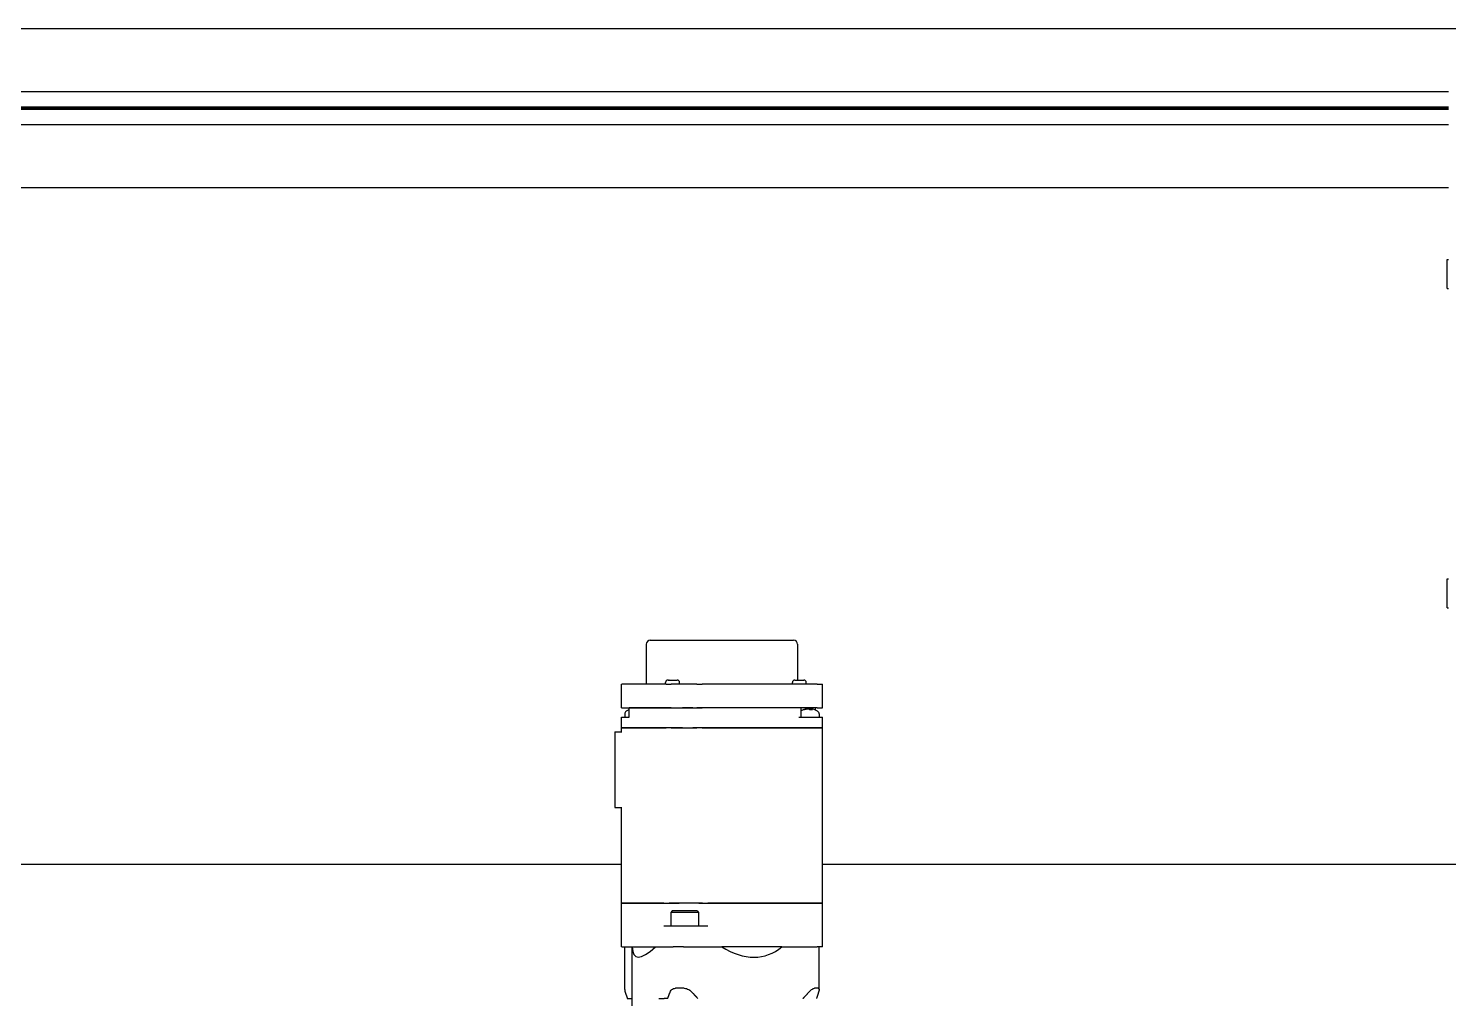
# Model space of a CAD drawing. Header units: millimetres. Extents: x 0 to 7722, y 0 to 5460.
# Drawn here: x 1535.2 to 1892, y 2291.2 to 2534.9 of the extents above; entities that cross this region are included whole.
import ezdxf

# ---------------------------------------------------------------- set-up
doc = ezdxf.new("R2010")
doc.units = ezdxf.units.MM
doc.header["$LTSCALE"] = 5
doc.layers.get('0').update_dxf_attribs({"linetype": 'CONTINUOUS'})

msp = doc.modelspace()

# ---------------------------------------------------------------- linework, layer by layer
for p, q in [((1200.431, 2534.894), (1896.418, 2534.894)), ((1200.431, 2519.044), (1891.981, 2519.044)), ((1200.431, 2515.199), (1891.981, 2515.199)), ((1200.431, 2514.894), (1891.981, 2514.894)), ((1200.431, 2514.589), (1891.981, 2514.589)), ((1200.431, 2510.744), (1891.981, 2510.744)), ((1200.431, 2494.894), (1891.981, 2494.894)), ((1891.631, 2469.563), (1891.631, 2476.863)), ((1891.631, 2476.863), (1891.981, 2476.863)), ((1891.631, 2469.563), (1891.981, 2469.563)), ((1891.631, 2389.36), (1891.631, 2396.66)), ((1891.631, 2396.66), (1891.981, 2396.66)), ((1891.631, 2389.36), (1891.981, 2389.36)), ((1690.408, 2380.211), (1690.408, 2370.211)), ((1691.408, 2381.211), (1727.408, 2381.211)), ((1728.408, 2380.211), (1728.408, 2371.211)), ((1684.153, 2370.211), (1684.285, 2370.211)), ((1684.153, 2364.211), (1684.153, 2370.211)), ((1695.397, 2370.211), (1684.285, 2370.211)), ((1695.271, 2370.211), (1695.271, 2370.611)), ((1695.397, 2370.211), (1696.689, 2370.211)), ((1695.871, 2371.211), (1695.873, 2371.211)), ((1695.873, 2371.211), (1695.874, 2371.211)), ((1695.874, 2371.211), (1696.114, 2371.211)), ((1696.114, 2371.211), (1696.123, 2371.211)), ((1696.123, 2371.211), (1697.087, 2371.211)), ((1699.49, 2370.211), (1696.689, 2370.211)), ((1697.087, 2371.211), (1697.102, 2371.211)), ((1697.102, 2371.211), (1697.728, 2371.211)), ((1697.728, 2371.211), (1697.74, 2371.211)), ((1697.74, 2371.211), (1698.171, 2371.211)), ((1698.771, 2370.211), (1698.771, 2370.611)), ((1702.074, 2370.211), (1699.49, 2370.211)), ((1703.149, 2370.211), (1702.074, 2370.211)), ((1703.149, 2370.211), (1704.441, 2370.211)), ((1733.381, 2370.211), (1704.441, 2370.211)), ((1727.108, 2370.211), (1727.108, 2370.611)), ((1727.708, 2371.211), (1727.71, 2371.211)), ((1727.71, 2371.211), (1727.711, 2371.211)), ((1727.711, 2371.211), (1727.952, 2371.211)), ((1727.952, 2371.211), (1727.961, 2371.211)), ((1727.961, 2371.211), (1728.924, 2371.211)), ((1728.924, 2371.211), (1728.939, 2371.211)), ((1728.939, 2371.211), (1729.566, 2371.211)), ((1729.566, 2371.211), (1729.578, 2371.211)), ((1729.578, 2371.211), (1730.008, 2371.211)), ((1730.608, 2370.211), (1730.608, 2370.611)), ((1733.381, 2370.211), (1734.664, 2370.211)), ((1734.664, 2364.211), (1734.664, 2370.211)), ((1684.153, 2364.211), (1684.285, 2364.211)), ((1684.285, 2364.211), (1695.397, 2364.211)), ((1684.983, 2362.722), (1684.983, 2361.911)), ((1686.011, 2364.211), (1686.011, 2361.911)), ((1695.397, 2364.211), (1686.078, 2364.211)), ((1696.689, 2364.211), (1695.397, 2364.211)), ((1695.397, 2364.211), (1696.689, 2364.211)), ((1696.689, 2364.211), (1699.49, 2364.211)), ((1696.689, 2364.211), (1699.49, 2364.211)), ((1699.49, 2364.211), (1702.074, 2364.211)), ((1702.074, 2364.211), (1699.49, 2364.211)), ((1702.074, 2364.211), (1703.149, 2364.211)), ((1702.074, 2364.211), (1703.149, 2364.211)), ((1704.441, 2364.211), (1703.149, 2364.211)), ((1703.149, 2364.211), (1704.441, 2364.211)), ((1733.381, 2364.211), (1704.441, 2364.211)), ((1728.713, 2364.211), (1704.441, 2364.211)), ((1729.355, 2361.911), (1729.355, 2364.211)), ((1730.042, 2363.754), (1729.963, 2363.754)), ((1730.171, 2363.754), (1730.042, 2363.754)), ((1730.937, 2363.976), (1730.937, 2363.971)), ((1732.116, 2363.754), (1731.522, 2363.754)), ((1731.732, 2363.976), (1731.712, 2363.754)), ((1732.806, 2364.211), (1732.806, 2363.73)), ((1733.381, 2364.211), (1734.664, 2364.211)), ((1733.834, 2362.722), (1733.834, 2361.911)), ((1684.153, 2361.911), (1684.285, 2361.911)), ((1684.153, 2359.211), (1684.153, 2361.911)), ((1684.285, 2359.211), (1684.153, 2359.211)), ((1684.153, 2359.211), (1684.285, 2359.211)), ((1684.153, 2358.211), (1684.153, 2359.211)), ((1684.285, 2361.911), (1686.078, 2361.911)), ((1684.285, 2359.211), (1695.397, 2359.211)), ((1695.397, 2359.211), (1684.285, 2359.211)), ((1696.689, 2359.211), (1695.397, 2359.211)), ((1695.397, 2359.211), (1695.397, 2359.211)), ((1699.49, 2359.211), (1696.689, 2359.211)), ((1696.689, 2359.211), (1699.49, 2359.211)), ((1703.149, 2359.211), (1702.074, 2359.211)), ((1702.074, 2359.211), (1703.149, 2359.211)), ((1704.441, 2359.211), (1703.149, 2359.211)), ((1704.441, 2359.211), (1733.381, 2359.211)), ((1704.441, 2359.211), (1704.441, 2359.211)), ((1733.381, 2359.211), (1704.441, 2359.211)), ((1728.713, 2361.911), (1733.381, 2361.911)), ((1733.381, 2361.911), (1734.664, 2361.911)), ((1734.664, 2359.211), (1733.381, 2359.211)), ((1733.381, 2359.211), (1734.664, 2359.211)), ((1734.664, 2359.211), (1734.664, 2361.911)), ((1734.664, 2315.211), (1734.664, 2359.211)), ((1682.493, 2358.211), (1682.493, 2339.211)), ((1682.493, 2358.211), (1684.285, 2358.211)), ((1682.493, 2339.211), (1684.285, 2339.211)), ((1684.153, 2315.211), (1684.153, 2339.211)), ((1684.153, 2324.894), (1200.431, 2324.894)), ((1977.931, 2324.894), (1734.664, 2324.894)), ((1684.285, 2315.211), (1684.153, 2315.211)), ((1684.153, 2315.211), (1684.285, 2315.211)), ((1684.153, 2304.211), (1684.153, 2315.211)), ((1684.285, 2315.211), (1694.859, 2315.211)), ((1694.859, 2315.211), (1684.285, 2315.211)), ((1694.859, 2315.211), (1694.859, 2315.211)), ((1694.859, 2315.211), (1696.151, 2315.211)), ((1698.672, 2315.211), (1696.151, 2315.211)), ((1696.151, 2315.211), (1698.672, 2315.211)), ((1696.955, 2313.211), (1696.555, 2312.811)), ((1703.555, 2312.811), (1696.555, 2312.811)), ((1696.555, 2312.811), (1696.555, 2309.511)), ((1703.155, 2313.211), (1696.955, 2313.211)), ((1703.155, 2313.211), (1703.555, 2312.811)), ((1703.555, 2312.811), (1703.555, 2309.511)), ((1704.549, 2315.211), (1703.581, 2315.211)), ((1703.581, 2315.211), (1704.549, 2315.211)), ((1704.549, 2315.211), (1705.841, 2315.211)), ((1705.842, 2315.211), (1705.841, 2315.211)), ((1733.381, 2315.211), (1705.841, 2315.211)), ((1705.842, 2315.211), (1733.381, 2315.211)), ((1734.664, 2315.211), (1733.381, 2315.211)), ((1733.381, 2315.211), (1734.664, 2315.211)), ((1734.664, 2304.211), (1734.664, 2315.211)), ((1694.859, 2309.511), (1697.189, 2309.511)), ((1697.189, 2309.511), (1699.773, 2309.511)), ((1699.773, 2309.511), (1705.841, 2309.511)), ((1684.285, 2304.211), (1684.153, 2304.211)), ((1684.285, 2304.211), (1686.553, 2304.211)), ((1684.985, 2293.493), (1684.985, 2304.211)), ((1685.184, 2304.211), (1686.553, 2304.211)), ((1686.553, 2304.211), (1686.908, 2304.211)), ((1686.908, 2304.211), (1692.699, 2304.211)), ((1686.908, 2278.211), (1686.908, 2304.202)), ((1692.699, 2304.211), (1693.549, 2304.211)), ((1693.549, 2304.211), (1694.921, 2304.211)), ((1694.921, 2304.211), (1696.29, 2304.211)), ((1694.921, 2304.211), (1697.189, 2304.211)), ((1699.773, 2304.211), (1697.189, 2304.211)), ((1699.773, 2304.211), (1705.68, 2304.211)), ((1702.115, 2304.211), (1705.68, 2304.211)), ((1705.68, 2304.211), (1708.163, 2304.211)), ((1708.163, 2304.211), (1709.395, 2304.211)), ((1724.477, 2304.211), (1709.395, 2304.211)), ((1724.477, 2304.211), (1725.369, 2304.211)), ((1725.369, 2304.211), (1727.474, 2304.211)), ((1727.474, 2304.211), (1731.04, 2304.211)), ((1727.474, 2304.211), (1733.381, 2304.211)), ((1734.664, 2304.211), (1733.381, 2304.211)), ((1733.832, 2293.493), (1733.832, 2304.211)), ((1685.665, 2291.211), (1686.553, 2291.211)), ((1686.553, 2291.211), (1686.908, 2291.211)), ((1693.549, 2291.211), (1694.921, 2291.211)), ((1695.81, 2291.211), (1694.921, 2291.211)), ((1699.948, 2293.809), (1697.745, 2293.809)), ((1733.626, 2293.809), (1732.646, 2293.809))]:
    msp.add_line(p, q)
for centre, radius, start, end in [((1691.408, 2380.211), 1, 90, 180), ((1727.408, 2380.211), 1, 0, 90), ((1695.871, 2370.611), 0.6, 90, 180), ((1698.171, 2370.611), 0.6, 0, 90), ((1727.708, 2370.611), 0.6, 90, 180), ((1730.008, 2370.611), 0.6, 0, 90), ((1685.783, 2362.722), 0.8, 122.08995, 180), ((1687.483, 2360.011), 4, 111.583, 122.08995), ((1731.334, 2360.011), 4, 98.83203, 119.65839), ((1731.334, 2360.011), 4, 57.91005, 81.16797), ((1733.034, 2362.722), 0.8, 0, 57.91005)]:
    msp.add_arc(centre, radius, start, end)
for centre, major_axis, ratio, start_param, end_param in [((1731.38, 2360.032), (-1.637, 3.642), 0.977138, 6.0465962, 6.2359918), ((1729.964, 2363.614), (-0.042, 0.134), 0.9794682, 5.981354, 6.3480923), ((1731.212, 2360.032), (0.673, 3.936), 0.8558383, 0.322489, 0.5118846), ((1731.567, 2360.032), (-0.355, 3.977), 0.1939204, 5.8992761, 6.0886717), ((1731.13, 2360.032), (0.405, 3.972), 0.5098477, 5.9684457, 6.1578413), ((1732.106, 2363.614), (0.014, 0.14), 0.5093575, 5.9663232, 6.3330569), ((1709.408, 2340.584), (21.635, 38.819), 0.1591382, 2.8628476, 3.5972637), ((1709.408, 2340.584), (-10.998, 38.567), 0.5089522, 2.6302525, 3.3646685)]:
    msp.add_ellipse(centre, major_axis=major_axis, ratio=ratio, start_param=start_param, end_param=end_param)
for points in [[(1695.874, 2371.211), (1695.872, 2371.211), (1695.87, 2371.211), (1695.868, 2371.211)], [(1696.119, 2371.211), (1696.117, 2371.211), (1696.116, 2371.211), (1696.114, 2371.211)], [(1696.123, 2371.211), (1696.122, 2371.211), (1696.121, 2371.211), (1696.119, 2371.211)], [(1696.3, 2371.211), (1696.304, 2371.211), (1696.309, 2371.211), (1696.313, 2371.211)], [(1696.94, 2371.211), (1696.944, 2371.211), (1696.949, 2371.211), (1696.953, 2371.211)], [(1696.953, 2371.211), (1696.954, 2371.211), (1696.954, 2371.211), (1696.955, 2371.211)], [(1697.088, 2371.211), (1697.088, 2371.211), (1697.087, 2371.211), (1697.087, 2371.211)], [(1697.102, 2371.211), (1697.097, 2371.211), (1697.093, 2371.211), (1697.088, 2371.211)], [(1697.742, 2371.211), (1697.737, 2371.211), (1697.733, 2371.211), (1697.728, 2371.211)], [(1697.74, 2371.211), (1697.741, 2371.211), (1697.741, 2371.211), (1697.742, 2371.211)], [(1697.918, 2371.211), (1697.919, 2371.211), (1697.921, 2371.211), (1697.922, 2371.211)], [(1697.922, 2371.211), (1697.924, 2371.211), (1697.926, 2371.211), (1697.927, 2371.211)], [(1698.171, 2371.211), (1698.171, 2371.211), (1698.172, 2371.211), (1698.173, 2371.211)], [(1727.711, 2371.211), (1727.709, 2371.211), (1727.708, 2371.211), (1727.706, 2371.211)], [(1727.957, 2371.211), (1727.955, 2371.211), (1727.953, 2371.211), (1727.952, 2371.211)], [(1727.961, 2371.211), (1727.96, 2371.211), (1727.958, 2371.211), (1727.957, 2371.211)], [(1728.137, 2371.211), (1728.142, 2371.211), (1728.146, 2371.211), (1728.151, 2371.211)], [(1728.777, 2371.211), (1728.782, 2371.211), (1728.786, 2371.211), (1728.791, 2371.211)], [(1728.791, 2371.211), (1728.791, 2371.211), (1728.792, 2371.211), (1728.792, 2371.211)], [(1728.926, 2371.211), (1728.925, 2371.211), (1728.925, 2371.211), (1728.924, 2371.211)], [(1728.939, 2371.211), (1728.935, 2371.211), (1728.93, 2371.211), (1728.926, 2371.211)], [(1729.579, 2371.211), (1729.575, 2371.211), (1729.57, 2371.211), (1729.566, 2371.211)], [(1729.578, 2371.211), (1729.578, 2371.211), (1729.579, 2371.211), (1729.579, 2371.211)], [(1729.756, 2371.211), (1729.757, 2371.211), (1729.758, 2371.211), (1729.76, 2371.211)], [(1729.76, 2371.211), (1729.762, 2371.211), (1729.763, 2371.211), (1729.765, 2371.211)], [(1730.008, 2371.211), (1730.009, 2371.211), (1730.01, 2371.211), (1730.011, 2371.211)]]:
    msp.add_open_spline(points, degree=3)
for points, knots in [([(1730.937, 2363.976), (1730.937, 2363.976), (1730.937, 2363.976), (1730.935, 2363.981), (1730.922, 2363.983), (1730.882, 2363.983), (1730.852, 2363.981), (1730.777, 2363.972), (1730.732, 2363.966), (1730.667, 2363.955), (1730.646, 2363.951), (1730.623, 2363.947)], [-0.075362489, -0.075362489, -0.075362489, -0.075362489, -0.074461658, -0.074461658, -0.059716585, -0.059716585, -0.044971511, -0.044971511, -0.030226437, -0.030226437, -0.023611223, -0.023611223, -0.023611223, -0.023611223]), ([(1730.783, 2363.947), (1730.803, 2363.951), (1730.823, 2363.955), (1730.889, 2363.966), (1730.941, 2363.972), (1731.045, 2363.981), (1731.097, 2363.983), (1731.187, 2363.983), (1731.231, 2363.981), (1731.303, 2363.972), (1731.331, 2363.966), (1731.357, 2363.955), (1731.364, 2363.951), (1731.369, 2363.947)], [-0.095821963, -0.095821963, -0.095821963, -0.095821963, -0.089206732, -0.089206732, -0.074461658, -0.074461658, -0.059716585, -0.059716585, -0.044971511, -0.044971511, -0.030226437, -0.030226437, -0.023611223, -0.023611223, -0.023611223, -0.023611223]), ([(1731.731, 2363.971), (1731.712, 2363.973), (1731.693, 2363.975), (1731.622, 2363.981), (1731.571, 2363.983), (1731.482, 2363.983), (1731.438, 2363.981), (1731.375, 2363.973), (1731.352, 2363.969), (1731.334, 2363.963)], [-0.079785616, -0.079785616, -0.079785616, -0.079785616, -0.074367179, -0.074367179, -0.059716667, -0.059716667, -0.045066154, -0.045066154, -0.033816319, -0.033816319, -0.033816319, -0.033816319]), ([(1731.784, 2363.947), (1731.773, 2363.951), (1731.763, 2363.955), (1731.739, 2363.966), (1731.73, 2363.972), (1731.734, 2363.981), (1731.746, 2363.983), (1731.786, 2363.983), (1731.816, 2363.981), (1731.881, 2363.973), (1731.914, 2363.969), (1731.948, 2363.963)], [-0.095815374, -0.095815374, -0.095815374, -0.095815374, -0.089017692, -0.089017692, -0.074367179, -0.074367179, -0.059716667, -0.059716667, -0.045066154, -0.045066154, -0.033816319, -0.033816319, -0.033816319, -0.033816319]), ([(1699.49, 2359.211), (1699.978, 2359.211), (1700.541, 2359.211), (1701.498, 2359.211), (1701.886, 2359.211), (1702.074, 2359.211)], [0, 0, 0, 0, 0.5, 0.5, 1, 1, 1, 1]), ([(1703.581, 2315.211), (1703.225, 2315.211), (1702.488, 2315.211), (1700.67, 2315.211), (1699.601, 2315.211), (1698.672, 2315.211)], [0, 0, 0, 0, 0.5, 0.5, 1, 1, 1, 1]), ([(1684.985, 2293.493), (1684.985, 2293.488), (1684.985, 2293.483), (1684.989, 2293.259), (1685.072, 2292.932), (1685.184, 2292.593)], [0.85196756, 0.85196756, 0.85196756, 0.85196756, 0.85498406, 0.85498406, 0.98649571, 0.98649571, 0.98649571, 0.98649571]), ([(1696.29, 2292.593), (1696.41, 2292.932), (1696.592, 2293.259), (1696.954, 2293.573), (1697.091, 2293.661), (1697.4, 2293.779), (1697.574, 2293.809), (1697.745, 2293.809)], [0.4942205, 0.4942205, 0.4942205, 0.4942205, 0.62573214, 0.62573214, 0.68304512, 0.68304512, 0.7403581, 0.7403581, 0.7403581, 0.7403581]), ([(1699.948, 2293.809), (1700.126, 2293.809), (1700.323, 2293.779), (1700.71, 2293.661), (1700.9, 2293.573), (1701.446, 2293.259), (1701.81, 2292.932), (1702.115, 2292.593)], [0.7403581, 0.7403581, 0.7403581, 0.7403581, 0.79767108, 0.79767108, 0.85498406, 0.85498406, 0.98649571, 0.98649571, 0.98649571, 0.98649571]), ([(1731.04, 2292.593), (1731.341, 2292.932), (1731.668, 2293.259), (1732.076, 2293.573), (1732.209, 2293.661), (1732.451, 2293.779), (1732.56, 2293.809), (1732.646, 2293.809)], [0.4942205, 0.4942205, 0.4942205, 0.4942205, 0.62573214, 0.62573214, 0.68304512, 0.68304512, 0.7403581, 0.7403581, 0.7403581, 0.7403581]), ([(1733.626, 2293.809), (1733.696, 2293.809), (1733.752, 2293.779), (1733.82, 2293.661), (1733.833, 2293.573), (1733.828, 2293.259), (1733.745, 2292.932), (1733.632, 2292.593)], [0.7403581, 0.7403581, 0.7403581, 0.7403581, 0.79767108, 0.79767108, 0.85498406, 0.85498406, 0.98649571, 0.98649571, 0.98649571, 0.98649571])]:
    msp.add_open_spline(points, degree=3, knots=knots)
for points, weights in [([(1685.184, 2292.593), (1685.429, 2291.871), (1685.665, 2291.211)], [1.00860501724, 1.00683815208, 1.00434559063]), ([(1695.81, 2291.211), (1696.046, 2291.871), (1696.29, 2292.593)], [1.00434559063, 1.00683815208, 1.00860501724]), ([(1702.115, 2292.593), (1702.751, 2291.871), (1703.366, 2291.211)], [1.00860501724, 1.00683815208, 1.00434559063]), ([(1729.788, 2291.211), (1730.404, 2291.871), (1731.04, 2292.593)], [1.00434559063, 1.00683815208, 1.00860501724]), ([(1733.632, 2292.593), (1733.388, 2291.871), (1733.152, 2291.211)], [1.00860501724, 1.00683815208, 1.00434559063])]:
    msp.add_rational_spline(points, weights, degree=2)

doc.saveas('drawing.dxf')
